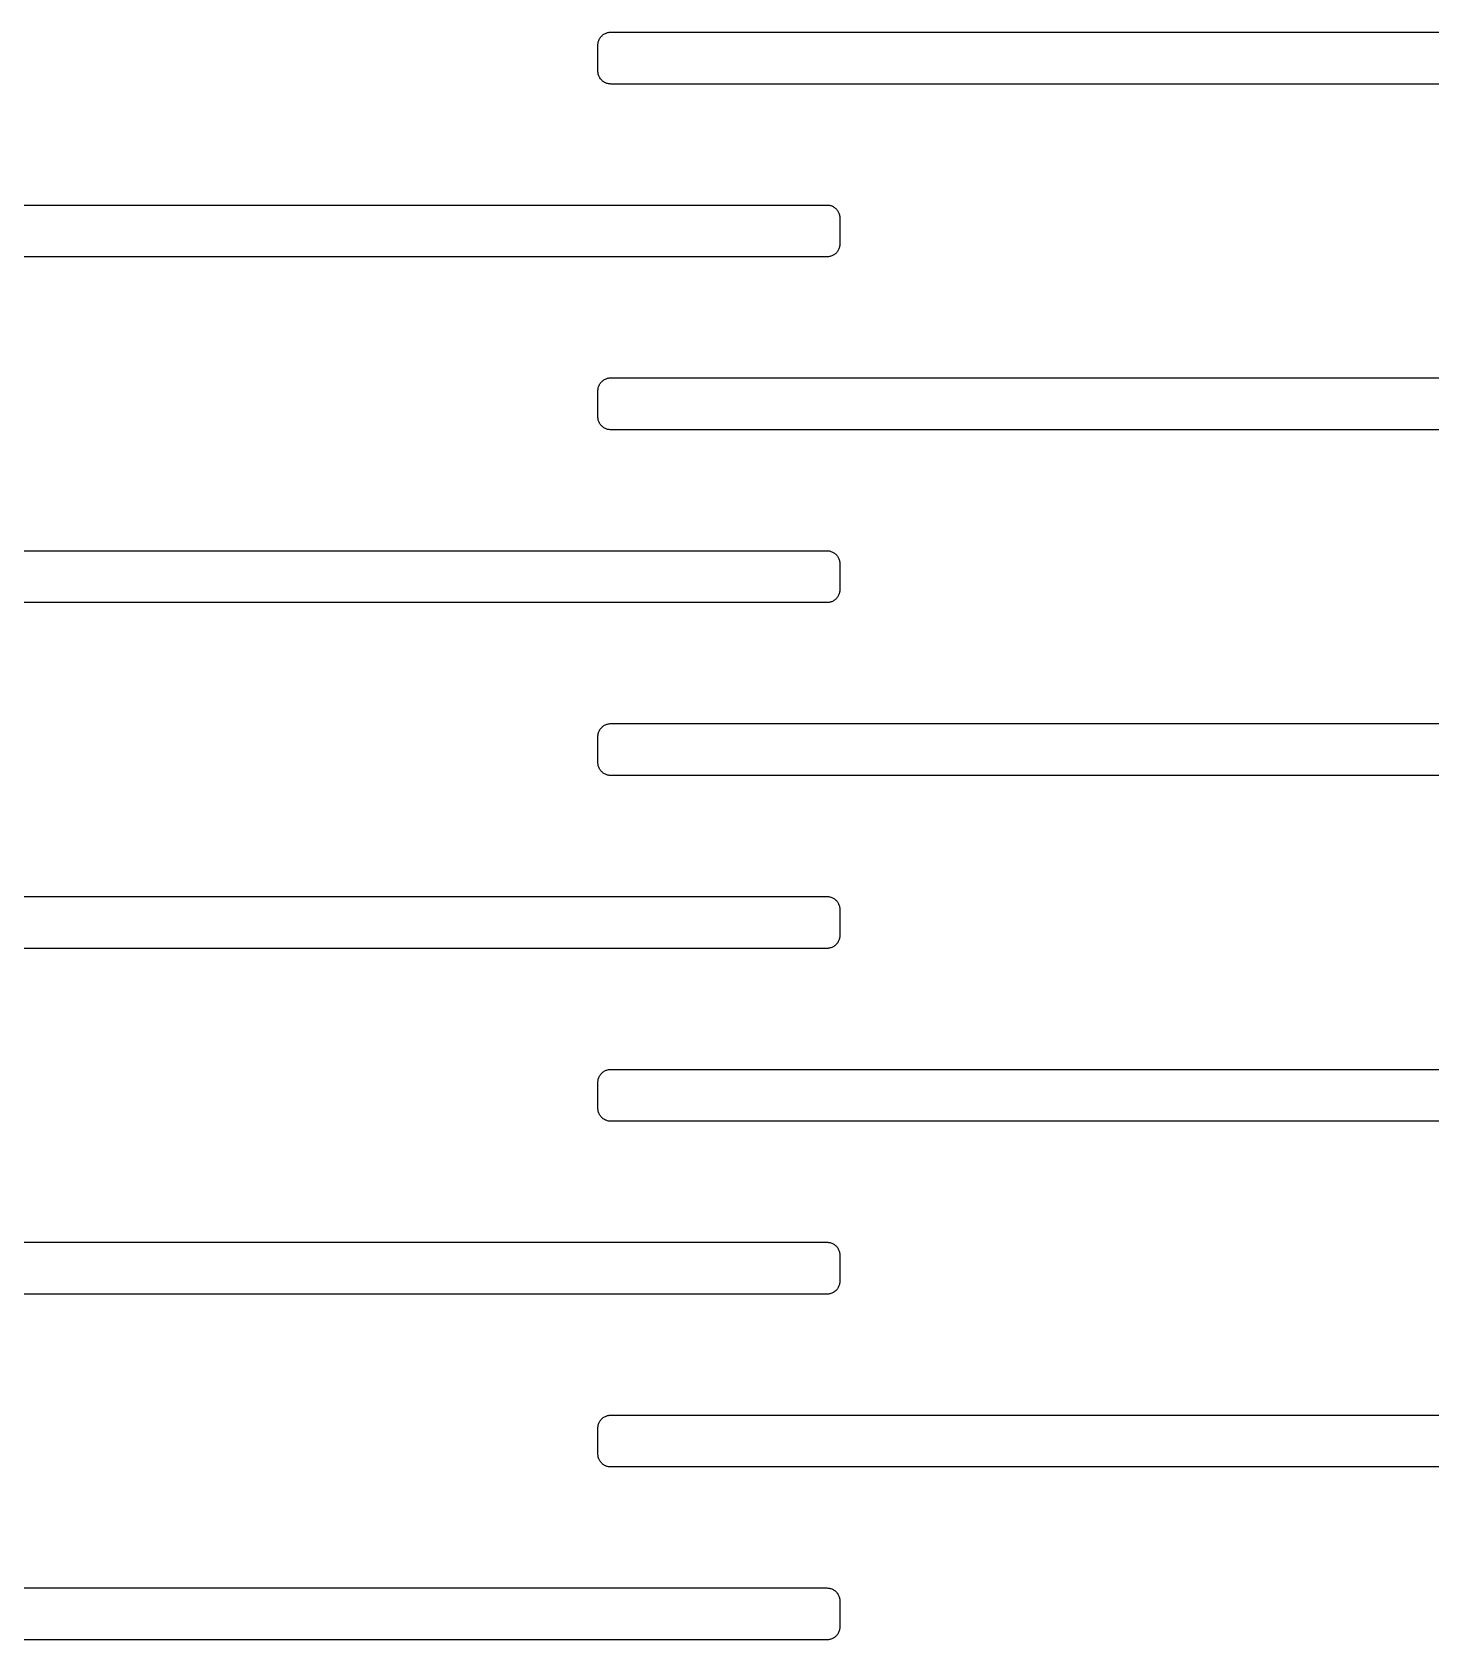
# Model space of a CAD drawing. Header units: metres. Extents: x -156 to 156, y -163 to 163.
# Drawn here: x -90.39 to -58.02, y 42.7 to 79.9 of the extents above; entities that cross this region are included whole.
import ezdxf

# ---------------------------------------------------------------- set-up
doc = ezdxf.new("R2010")
doc.units = ezdxf.units.M

msp = doc.modelspace()

# ---------------------------------------------------------------- linework, layer by layer
for p, q in [((-77.3, 79.6), (-77.2994, 79.6188)), ((-77.2994, 79.6188), (-77.2976, 79.6376)), ((-77.2976, 79.6376), (-77.2947, 79.6562)), ((-77.2947, 79.6562), (-77.2906, 79.6746)), ((-77.2906, 79.6746), (-77.2853, 79.6927)), ((-77.2853, 79.6927), (-77.2789, 79.7104)), ((-77.2789, 79.7104), (-77.2714, 79.7277)), ((-77.2714, 79.7277), (-77.2629, 79.7445)), ((-77.2629, 79.7445), (-77.2533, 79.7607)), ((-77.2533, 79.7607), (-77.2427, 79.7763)), ((-77.2427, 79.7763), (-77.2312, 79.7912)), ((-77.2312, 79.7912), (-77.2187, 79.8054)), ((-77.2187, 79.8054), (-77.2054, 79.8187)), ((-77.2054, 79.8187), (-77.1912, 79.8311)), ((-77.1912, 79.8311), (-77.1763, 79.8427)), ((-77.1763, 79.8427), (-77.1608, 79.8533)), ((-77.1608, 79.8533), (-77.1445, 79.8629)), ((-77.1445, 79.8629), (-77.1277, 79.8714)), ((-77.1277, 79.8714), (-77.1104, 79.8789)), ((-77.1104, 79.8789), (-77.0927, 79.8853)), ((-77.0927, 79.8853), (-77.0746, 79.8906)), ((-77.0746, 79.8906), (-77.0562, 79.8947)), ((-77.0562, 79.8947), (-77.0376, 79.8976)), ((-77.0376, 79.8976), (-77.0188, 79.8994)), ((-77.0188, 79.8994), (-77, 79.9)), ((-77, 79.9), (-50, 79.9)), ((-77.3, 79), (-77.3, 79.6)), ((-77.2994, 78.9812), (-77.3, 79)), ((-77.2976, 78.9624), (-77.2994, 78.9812)), ((-77.2947, 78.9438), (-77.2976, 78.9624)), ((-77.2906, 78.9254), (-77.2947, 78.9438)), ((-77.2853, 78.9073), (-77.2906, 78.9254)), ((-77.2789, 78.8896), (-77.2853, 78.9073)), ((-77.2714, 78.8723), (-77.2789, 78.8896)), ((-77.2629, 78.8555), (-77.2714, 78.8723)), ((-77.2533, 78.8392), (-77.2629, 78.8555)), ((-77.2427, 78.8237), (-77.2533, 78.8392)), ((-77.2312, 78.8088), (-77.2427, 78.8237)), ((-77.2187, 78.7946), (-77.2312, 78.8088)), ((-77.2054, 78.7813), (-77.2187, 78.7946)), ((-77.1912, 78.7688), (-77.2054, 78.7813)), ((-77.1763, 78.7573), (-77.1912, 78.7688)), ((-77.1608, 78.7467), (-77.1763, 78.7573)), ((-77.1445, 78.7371), (-77.1608, 78.7467)), ((-77.1277, 78.7285), (-77.1445, 78.7371)), ((-77.1104, 78.7211), (-77.1277, 78.7285)), ((-77.0927, 78.7147), (-77.1104, 78.7211)), ((-77.0746, 78.7094), (-77.0927, 78.7147)), ((-77.0562, 78.7053), (-77.0746, 78.7094)), ((-77.0376, 78.7024), (-77.0562, 78.7053)), ((-77.0188, 78.7006), (-77.0376, 78.7024)), ((-77, 78.7), (-77.0188, 78.7006)), ((-50, 78.7), (-77, 78.7)), ((-99, 75.9), (-72, 75.9)), ((-72, 75.9), (-71.9812, 75.8994)), ((-71.9812, 75.8994), (-71.9624, 75.8976)), ((-71.9624, 75.8976), (-71.9438, 75.8947)), ((-71.9438, 75.8947), (-71.9254, 75.8906)), ((-71.9254, 75.8906), (-71.9073, 75.8853)), ((-71.9073, 75.8853), (-71.8896, 75.8789)), ((-71.8896, 75.8789), (-71.8723, 75.8714)), ((-71.8723, 75.8714), (-71.8555, 75.8629)), ((-71.8555, 75.8629), (-71.8392, 75.8533)), ((-71.8392, 75.8533), (-71.8237, 75.8427)), ((-71.8237, 75.8427), (-71.8088, 75.8311)), ((-71.8088, 75.8311), (-71.7946, 75.8187)), ((-71.7946, 75.8187), (-71.7813, 75.8054)), ((-71.7813, 75.8054), (-71.7688, 75.7912)), ((-71.7688, 75.7912), (-71.7573, 75.7763)), ((-71.7573, 75.7763), (-71.7467, 75.7607)), ((-71.7467, 75.7607), (-71.7371, 75.7445)), ((-71.7371, 75.7445), (-71.7285, 75.7277)), ((-71.7285, 75.7277), (-71.7211, 75.7104)), ((-71.7211, 75.7104), (-71.7147, 75.6927)), ((-71.7147, 75.6927), (-71.7094, 75.6746)), ((-71.7094, 75.6746), (-71.7053, 75.6562)), ((-71.7053, 75.6562), (-71.7024, 75.6376)), ((-71.7024, 75.6376), (-71.7006, 75.6188)), ((-71.7006, 75.6188), (-71.7, 75.6)), ((-71.7, 75.6), (-71.7, 75)), ((-71.7946, 74.7813), (-71.8088, 74.7688)), ((-71.7813, 74.7946), (-71.7946, 74.7813)), ((-71.7688, 74.8088), (-71.7813, 74.7946)), ((-71.7573, 74.8237), (-71.7688, 74.8088)), ((-71.7467, 74.8392), (-71.7573, 74.8237)), ((-71.7371, 74.8555), (-71.7467, 74.8392)), ((-71.7285, 74.8723), (-71.7371, 74.8555)), ((-71.7211, 74.8896), (-71.7285, 74.8723)), ((-71.7147, 74.9073), (-71.7211, 74.8896)), ((-71.7094, 74.9254), (-71.7147, 74.9073)), ((-71.7053, 74.9438), (-71.7094, 74.9254)), ((-71.7024, 74.9624), (-71.7053, 74.9438)), ((-71.7006, 74.9812), (-71.7024, 74.9624)), ((-71.7, 75), (-71.7006, 74.9812)), ((-72, 74.7), (-99, 74.7)), ((-71.9812, 74.7006), (-72, 74.7)), ((-71.9624, 74.7024), (-71.9812, 74.7006)), ((-71.9438, 74.7053), (-71.9624, 74.7024)), ((-71.9254, 74.7094), (-71.9438, 74.7053)), ((-71.9073, 74.7147), (-71.9254, 74.7094)), ((-71.8896, 74.7211), (-71.9073, 74.7147)), ((-71.8723, 74.7285), (-71.8896, 74.7211)), ((-71.8555, 74.7371), (-71.8723, 74.7285)), ((-71.8392, 74.7467), (-71.8555, 74.7371)), ((-71.8237, 74.7573), (-71.8392, 74.7467)), ((-71.8088, 74.7688), (-71.8237, 74.7573)), ((-77.2312, 71.7912), (-77.2187, 71.8054)), ((-77.2187, 71.8054), (-77.2054, 71.8187)), ((-77.2054, 71.8187), (-77.1912, 71.8311)), ((-77.1912, 71.8311), (-77.1763, 71.8427)), ((-77.1763, 71.8427), (-77.1608, 71.8533)), ((-77.1608, 71.8533), (-77.1445, 71.8629)), ((-77.1445, 71.8629), (-77.1277, 71.8714)), ((-77.1277, 71.8714), (-77.1104, 71.8789)), ((-77.1104, 71.8789), (-77.0927, 71.8853)), ((-77.0927, 71.8853), (-77.0746, 71.8906)), ((-77.0746, 71.8906), (-77.0562, 71.8947)), ((-77.0562, 71.8947), (-77.0376, 71.8976)), ((-77.0376, 71.8976), (-77.0188, 71.8994)), ((-77.0188, 71.8994), (-77, 71.9)), ((-77, 71.9), (-50, 71.9)), ((-77.3, 71.6), (-77.2994, 71.6188)), ((-77.3, 71), (-77.3, 71.6)), ((-77.2994, 71.6188), (-77.2976, 71.6376)), ((-77.2976, 71.6376), (-77.2947, 71.6562)), ((-77.2947, 71.6562), (-77.2906, 71.6746)), ((-77.2906, 71.6746), (-77.2853, 71.6927)), ((-77.2853, 71.6927), (-77.2789, 71.7104)), ((-77.2789, 71.7104), (-77.2714, 71.7277)), ((-77.2714, 71.7277), (-77.2629, 71.7445)), ((-77.2629, 71.7445), (-77.2533, 71.7607)), ((-77.2533, 71.7607), (-77.2427, 71.7763)), ((-77.2427, 71.7763), (-77.2312, 71.7912)), ((-77.2994, 70.9812), (-77.3, 71)), ((-77.2976, 70.9624), (-77.2994, 70.9812)), ((-77.2947, 70.9438), (-77.2976, 70.9624)), ((-77.2906, 70.9254), (-77.2947, 70.9438)), ((-77.2853, 70.9073), (-77.2906, 70.9254)), ((-77.2789, 70.8896), (-77.2853, 70.9073)), ((-77.2714, 70.8723), (-77.2789, 70.8896)), ((-77.2629, 70.8555), (-77.2714, 70.8723)), ((-77.2533, 70.8392), (-77.2629, 70.8555)), ((-77.2427, 70.8237), (-77.2533, 70.8392)), ((-77.2312, 70.8088), (-77.2427, 70.8237)), ((-77.2187, 70.7946), (-77.2312, 70.8088)), ((-77.2054, 70.7813), (-77.2187, 70.7946)), ((-77.1912, 70.7688), (-77.2054, 70.7813)), ((-77.1763, 70.7573), (-77.1912, 70.7688)), ((-77.1608, 70.7467), (-77.1763, 70.7573)), ((-77.1445, 70.7371), (-77.1608, 70.7467)), ((-77.1277, 70.7285), (-77.1445, 70.7371)), ((-77.1104, 70.7211), (-77.1277, 70.7285)), ((-77.0927, 70.7147), (-77.1104, 70.7211)), ((-77.0746, 70.7094), (-77.0927, 70.7147)), ((-77.0562, 70.7053), (-77.0746, 70.7094)), ((-77.0376, 70.7024), (-77.0562, 70.7053)), ((-77.0188, 70.7006), (-77.0376, 70.7024)), ((-77, 70.7), (-77.0188, 70.7006)), ((-50, 70.7), (-77, 70.7)), ((-99, 67.9), (-72, 67.9)), ((-72, 67.9), (-71.9812, 67.8994)), ((-71.9812, 67.8994), (-71.9624, 67.8976)), ((-71.9624, 67.8976), (-71.9438, 67.8947)), ((-71.9438, 67.8947), (-71.9254, 67.8906)), ((-71.9254, 67.8906), (-71.9073, 67.8853)), ((-71.9073, 67.8853), (-71.8896, 67.8789)), ((-71.8896, 67.8789), (-71.8723, 67.8714)), ((-71.8723, 67.8714), (-71.8555, 67.8629)), ((-71.8555, 67.8629), (-71.8392, 67.8533)), ((-71.8392, 67.8533), (-71.8237, 67.8427)), ((-71.8237, 67.8427), (-71.8088, 67.8311)), ((-71.8088, 67.8311), (-71.7946, 67.8187)), ((-71.7946, 67.8187), (-71.7813, 67.8054)), ((-71.7813, 67.8054), (-71.7688, 67.7912)), ((-71.7688, 67.7912), (-71.7573, 67.7763)), ((-71.7573, 67.7763), (-71.7467, 67.7607)), ((-71.7467, 67.7607), (-71.7371, 67.7445)), ((-71.7371, 67.7445), (-71.7285, 67.7277)), ((-71.7285, 67.7277), (-71.7211, 67.7104)), ((-71.7211, 67.7104), (-71.7147, 67.6927)), ((-71.7147, 67.6927), (-71.7094, 67.6746)), ((-71.7094, 67.6746), (-71.7053, 67.6562)), ((-71.7053, 67.6562), (-71.7024, 67.6376)), ((-71.7024, 67.6376), (-71.7006, 67.6188)), ((-71.7006, 67.6188), (-71.7, 67.6)), ((-71.7, 67.6), (-71.7, 67)), ((-71.7024, 66.9624), (-71.7053, 66.9438)), ((-71.7006, 66.9812), (-71.7024, 66.9624)), ((-71.7, 67), (-71.7006, 66.9812)), ((-72, 66.7), (-99, 66.7)), ((-71.9812, 66.7006), (-72, 66.7)), ((-71.9624, 66.7024), (-71.9812, 66.7006)), ((-71.9438, 66.7053), (-71.9624, 66.7024)), ((-71.9254, 66.7094), (-71.9438, 66.7053)), ((-71.9073, 66.7147), (-71.9254, 66.7094)), ((-71.8896, 66.7211), (-71.9073, 66.7147)), ((-71.8723, 66.7285), (-71.8896, 66.7211)), ((-71.8555, 66.7371), (-71.8723, 66.7285)), ((-71.8392, 66.7467), (-71.8555, 66.7371)), ((-71.8237, 66.7573), (-71.8392, 66.7467)), ((-71.8088, 66.7688), (-71.8237, 66.7573)), ((-71.7946, 66.7813), (-71.8088, 66.7688)), ((-71.7813, 66.7946), (-71.7946, 66.7813)), ((-71.7688, 66.8088), (-71.7813, 66.7946)), ((-71.7573, 66.8237), (-71.7688, 66.8088)), ((-71.7467, 66.8392), (-71.7573, 66.8237)), ((-71.7371, 66.8555), (-71.7467, 66.8392)), ((-71.7285, 66.8723), (-71.7371, 66.8555)), ((-71.7211, 66.8896), (-71.7285, 66.8723)), ((-71.7147, 66.9073), (-71.7211, 66.8896)), ((-71.7094, 66.9254), (-71.7147, 66.9073)), ((-71.7053, 66.9438), (-71.7094, 66.9254)), ((-77.3, 63.6), (-77.2994, 63.6188)), ((-77.2994, 63.6188), (-77.2976, 63.6376)), ((-77.2976, 63.6376), (-77.2947, 63.6562)), ((-77.2947, 63.6562), (-77.2906, 63.6746)), ((-77.2906, 63.6746), (-77.2853, 63.6927)), ((-77.2853, 63.6927), (-77.2789, 63.7104)), ((-77.2789, 63.7104), (-77.2714, 63.7277)), ((-77.2714, 63.7277), (-77.2629, 63.7445)), ((-77.2629, 63.7445), (-77.2533, 63.7607)), ((-77.2533, 63.7607), (-77.2427, 63.7763)), ((-77.2427, 63.7763), (-77.2312, 63.7912)), ((-77.2312, 63.7912), (-77.2187, 63.8054)), ((-77.2187, 63.8054), (-77.2054, 63.8187)), ((-77.2054, 63.8187), (-77.1912, 63.8311)), ((-77.1912, 63.8311), (-77.1763, 63.8427)), ((-77.1763, 63.8427), (-77.1608, 63.8533)), ((-77.1608, 63.8533), (-77.1445, 63.8629)), ((-77.1445, 63.8629), (-77.1277, 63.8714)), ((-77.1277, 63.8714), (-77.1104, 63.8789)), ((-77.1104, 63.8789), (-77.0927, 63.8853)), ((-77.0927, 63.8853), (-77.0746, 63.8906)), ((-77.0746, 63.8906), (-77.0562, 63.8947)), ((-77.0562, 63.8947), (-77.0376, 63.8976)), ((-77.0376, 63.8976), (-77.0188, 63.8994)), ((-77.0188, 63.8994), (-77, 63.9)), ((-77, 63.9), (-50, 63.9)), ((-77.3, 63), (-77.3, 63.6)), ((-77.2994, 62.9812), (-77.3, 63)), ((-77.2976, 62.9624), (-77.2994, 62.9812)), ((-77.2947, 62.9438), (-77.2976, 62.9624)), ((-77.2906, 62.9254), (-77.2947, 62.9438)), ((-77.2853, 62.9073), (-77.2906, 62.9254)), ((-77.2789, 62.8896), (-77.2853, 62.9073)), ((-77.2714, 62.8723), (-77.2789, 62.8896)), ((-77.2629, 62.8555), (-77.2714, 62.8723)), ((-77.2533, 62.8392), (-77.2629, 62.8555)), ((-77.2427, 62.8237), (-77.2533, 62.8392)), ((-77.2312, 62.8088), (-77.2427, 62.8237)), ((-77.2187, 62.7946), (-77.2312, 62.8088)), ((-77.2054, 62.7813), (-77.2187, 62.7946)), ((-77.1912, 62.7688), (-77.2054, 62.7813)), ((-77.1763, 62.7573), (-77.1912, 62.7688)), ((-77.1608, 62.7467), (-77.1763, 62.7573)), ((-77.1445, 62.7371), (-77.1608, 62.7467)), ((-77.1277, 62.7285), (-77.1445, 62.7371)), ((-77.1104, 62.7211), (-77.1277, 62.7285)), ((-77.0927, 62.7147), (-77.1104, 62.7211)), ((-77.0746, 62.7094), (-77.0927, 62.7147)), ((-77.0562, 62.7053), (-77.0746, 62.7094)), ((-77.0376, 62.7024), (-77.0562, 62.7053)), ((-77.0188, 62.7006), (-77.0376, 62.7024)), ((-77, 62.7), (-77.0188, 62.7006)), ((-50, 62.7), (-77, 62.7)), ((-99, 59.9), (-72, 59.9)), ((-72, 59.9), (-71.9812, 59.8994)), ((-71.9812, 59.8994), (-71.9624, 59.8976)), ((-71.9624, 59.8976), (-71.9438, 59.8947)), ((-71.9438, 59.8947), (-71.9254, 59.8906)), ((-71.9254, 59.8906), (-71.9073, 59.8853)), ((-71.9073, 59.8853), (-71.8896, 59.8789)), ((-71.8896, 59.8789), (-71.8723, 59.8714)), ((-71.8723, 59.8714), (-71.8555, 59.8629)), ((-71.8555, 59.8629), (-71.8392, 59.8533)), ((-71.8392, 59.8533), (-71.8237, 59.8427)), ((-71.8237, 59.8427), (-71.8088, 59.8311)), ((-71.8088, 59.8311), (-71.7946, 59.8187)), ((-71.7946, 59.8187), (-71.7813, 59.8054)), ((-71.7813, 59.8054), (-71.7688, 59.7912)), ((-71.7688, 59.7912), (-71.7573, 59.7763)), ((-71.7573, 59.7763), (-71.7467, 59.7607)), ((-71.7467, 59.7607), (-71.7371, 59.7445)), ((-71.7371, 59.7445), (-71.7285, 59.7277)), ((-71.7285, 59.7277), (-71.7211, 59.7104)), ((-71.7211, 59.7104), (-71.7147, 59.6927)), ((-71.7147, 59.6927), (-71.7094, 59.6746)), ((-71.7094, 59.6746), (-71.7053, 59.6562)), ((-71.7053, 59.6562), (-71.7024, 59.6376)), ((-71.7024, 59.6376), (-71.7006, 59.6188)), ((-71.7006, 59.6188), (-71.7, 59.6)), ((-71.7, 59.6), (-71.7, 59)), ((-71.7946, 58.7813), (-71.8088, 58.7688)), ((-71.7813, 58.7946), (-71.7946, 58.7813)), ((-71.7688, 58.8088), (-71.7813, 58.7946)), ((-71.7573, 58.8237), (-71.7688, 58.8088)), ((-71.7467, 58.8392), (-71.7573, 58.8237)), ((-71.7371, 58.8555), (-71.7467, 58.8392)), ((-71.7285, 58.8723), (-71.7371, 58.8555)), ((-71.7211, 58.8896), (-71.7285, 58.8723)), ((-71.7147, 58.9073), (-71.7211, 58.8896)), ((-71.7094, 58.9254), (-71.7147, 58.9073)), ((-71.7053, 58.9438), (-71.7094, 58.9254)), ((-71.7024, 58.9624), (-71.7053, 58.9438)), ((-71.7006, 58.9812), (-71.7024, 58.9624)), ((-71.7, 59), (-71.7006, 58.9812)), ((-72, 58.7), (-99, 58.7)), ((-71.9812, 58.7006), (-72, 58.7)), ((-71.9624, 58.7024), (-71.9812, 58.7006)), ((-71.9438, 58.7053), (-71.9624, 58.7024)), ((-71.9254, 58.7094), (-71.9438, 58.7053)), ((-71.9073, 58.7147), (-71.9254, 58.7094)), ((-71.8896, 58.7211), (-71.9073, 58.7147)), ((-71.8723, 58.7285), (-71.8896, 58.7211)), ((-71.8555, 58.7371), (-71.8723, 58.7285)), ((-71.8392, 58.7467), (-71.8555, 58.7371)), ((-71.8237, 58.7573), (-71.8392, 58.7467)), ((-71.8088, 58.7688), (-71.8237, 58.7573)), ((-77.2312, 55.7912), (-77.2187, 55.8054)), ((-77.2187, 55.8054), (-77.2054, 55.8187)), ((-77.2054, 55.8187), (-77.1912, 55.8311)), ((-77.1912, 55.8311), (-77.1763, 55.8427)), ((-77.1763, 55.8427), (-77.1608, 55.8533)), ((-77.1608, 55.8533), (-77.1445, 55.8629)), ((-77.1445, 55.8629), (-77.1277, 55.8714)), ((-77.1277, 55.8714), (-77.1104, 55.8789)), ((-77.1104, 55.8789), (-77.0927, 55.8853)), ((-77.0927, 55.8853), (-77.0746, 55.8906)), ((-77.0746, 55.8906), (-77.0562, 55.8947)), ((-77.0562, 55.8947), (-77.0376, 55.8976)), ((-77.0376, 55.8976), (-77.0188, 55.8994)), ((-77.0188, 55.8994), (-77, 55.9)), ((-77, 55.9), (-50, 55.9)), ((-77.3, 55.6), (-77.2994, 55.6188)), ((-77.3, 55), (-77.3, 55.6)), ((-77.2994, 55.6188), (-77.2976, 55.6376)), ((-77.2976, 55.6376), (-77.2947, 55.6562)), ((-77.2947, 55.6562), (-77.2906, 55.6746)), ((-77.2906, 55.6746), (-77.2853, 55.6927)), ((-77.2853, 55.6927), (-77.2789, 55.7104)), ((-77.2789, 55.7104), (-77.2714, 55.7277)), ((-77.2714, 55.7277), (-77.2629, 55.7445)), ((-77.2629, 55.7445), (-77.2533, 55.7607)), ((-77.2533, 55.7607), (-77.2427, 55.7763)), ((-77.2427, 55.7763), (-77.2312, 55.7912)), ((-77.2994, 54.9812), (-77.3, 55)), ((-77.2976, 54.9624), (-77.2994, 54.9812)), ((-77.2947, 54.9438), (-77.2976, 54.9624)), ((-77.2906, 54.9254), (-77.2947, 54.9438)), ((-77.2853, 54.9073), (-77.2906, 54.9254)), ((-77.2789, 54.8896), (-77.2853, 54.9073)), ((-77.2714, 54.8723), (-77.2789, 54.8896)), ((-77.2629, 54.8555), (-77.2714, 54.8723)), ((-77.2533, 54.8392), (-77.2629, 54.8555)), ((-77.2427, 54.8237), (-77.2533, 54.8392)), ((-77.2312, 54.8088), (-77.2427, 54.8237)), ((-77.2187, 54.7946), (-77.2312, 54.8088)), ((-77.2054, 54.7813), (-77.2187, 54.7946)), ((-77.1912, 54.7688), (-77.2054, 54.7813)), ((-77.1763, 54.7573), (-77.1912, 54.7688)), ((-77.1608, 54.7467), (-77.1763, 54.7573)), ((-77.1445, 54.7371), (-77.1608, 54.7467)), ((-77.1277, 54.7285), (-77.1445, 54.7371)), ((-77.1104, 54.7211), (-77.1277, 54.7285)), ((-77.0927, 54.7147), (-77.1104, 54.7211)), ((-77.0746, 54.7094), (-77.0927, 54.7147)), ((-77.0562, 54.7053), (-77.0746, 54.7094)), ((-77.0376, 54.7024), (-77.0562, 54.7053)), ((-77.0188, 54.7006), (-77.0376, 54.7024)), ((-77, 54.7), (-77.0188, 54.7006)), ((-50, 54.7), (-77, 54.7)), ((-99, 51.9), (-72, 51.9)), ((-72, 51.9), (-71.9812, 51.8994)), ((-71.9812, 51.8994), (-71.9624, 51.8976)), ((-71.9624, 51.8976), (-71.9438, 51.8947)), ((-71.9438, 51.8947), (-71.9254, 51.8906)), ((-71.9254, 51.8906), (-71.9073, 51.8853)), ((-71.9073, 51.8853), (-71.8896, 51.8789)), ((-71.8896, 51.8789), (-71.8723, 51.8714)), ((-71.8723, 51.8714), (-71.8555, 51.8629)), ((-71.8555, 51.8629), (-71.8392, 51.8533)), ((-71.8392, 51.8533), (-71.8237, 51.8427)), ((-71.8237, 51.8427), (-71.8088, 51.8311)), ((-71.8088, 51.8311), (-71.7946, 51.8187)), ((-71.7946, 51.8187), (-71.7813, 51.8054)), ((-71.7813, 51.8054), (-71.7688, 51.7912)), ((-71.7688, 51.7912), (-71.7573, 51.7763)), ((-71.7573, 51.7763), (-71.7467, 51.7607)), ((-71.7467, 51.7607), (-71.7371, 51.7445)), ((-71.7371, 51.7445), (-71.7285, 51.7277)), ((-71.7285, 51.7277), (-71.7211, 51.7104)), ((-71.7211, 51.7104), (-71.7147, 51.6927)), ((-71.7147, 51.6927), (-71.7094, 51.6746)), ((-71.7094, 51.6746), (-71.7053, 51.6562)), ((-71.7053, 51.6562), (-71.7024, 51.6376)), ((-71.7024, 51.6376), (-71.7006, 51.6188)), ((-71.7006, 51.6188), (-71.7, 51.6)), ((-71.7, 51.6), (-71.7, 51)), ((-71.7006, 50.9812), (-71.7024, 50.9624)), ((-71.7, 51), (-71.7006, 50.9812)), ((-72, 50.7), (-99, 50.7)), ((-71.9812, 50.7006), (-72, 50.7)), ((-71.9624, 50.7024), (-71.9812, 50.7006)), ((-71.9438, 50.7053), (-71.9624, 50.7024)), ((-71.9254, 50.7094), (-71.9438, 50.7053)), ((-71.9073, 50.7147), (-71.9254, 50.7094)), ((-71.8896, 50.7211), (-71.9073, 50.7147)), ((-71.8723, 50.7285), (-71.8896, 50.7211)), ((-71.8555, 50.7371), (-71.8723, 50.7285)), ((-71.8392, 50.7467), (-71.8555, 50.7371)), ((-71.8237, 50.7573), (-71.8392, 50.7467)), ((-71.8088, 50.7688), (-71.8237, 50.7573)), ((-71.7946, 50.7813), (-71.8088, 50.7688)), ((-71.7813, 50.7946), (-71.7946, 50.7813)), ((-71.7688, 50.8088), (-71.7813, 50.7946)), ((-71.7573, 50.8237), (-71.7688, 50.8088)), ((-71.7467, 50.8392), (-71.7573, 50.8237)), ((-71.7371, 50.8555), (-71.7467, 50.8392)), ((-71.7285, 50.8723), (-71.7371, 50.8555)), ((-71.7211, 50.8896), (-71.7285, 50.8723)), ((-71.7147, 50.9073), (-71.7211, 50.8896)), ((-71.7094, 50.9254), (-71.7147, 50.9073)), ((-71.7053, 50.9438), (-71.7094, 50.9254)), ((-71.7024, 50.9624), (-71.7053, 50.9438)), ((-77.3, 47.6), (-77.2994, 47.6188)), ((-77.2994, 47.6188), (-77.2976, 47.6376)), ((-77.2976, 47.6376), (-77.2947, 47.6562)), ((-77.2947, 47.6562), (-77.2906, 47.6746)), ((-77.2906, 47.6746), (-77.2853, 47.6927)), ((-77.2853, 47.6927), (-77.2789, 47.7104)), ((-77.2789, 47.7104), (-77.2714, 47.7277)), ((-77.2714, 47.7277), (-77.2629, 47.7445)), ((-77.2629, 47.7445), (-77.2533, 47.7607)), ((-77.2533, 47.7607), (-77.2427, 47.7763)), ((-77.2427, 47.7763), (-77.2312, 47.7912)), ((-77.2312, 47.7912), (-77.2187, 47.8054)), ((-77.2187, 47.8054), (-77.2054, 47.8187)), ((-77.2054, 47.8187), (-77.1912, 47.8311)), ((-77.1912, 47.8311), (-77.1763, 47.8427)), ((-77.1763, 47.8427), (-77.1608, 47.8533)), ((-77.1608, 47.8533), (-77.1445, 47.8629)), ((-77.1445, 47.8629), (-77.1277, 47.8714)), ((-77.1277, 47.8714), (-77.1104, 47.8789)), ((-77.1104, 47.8789), (-77.0927, 47.8853)), ((-77.0927, 47.8853), (-77.0746, 47.8906)), ((-77.0746, 47.8906), (-77.0562, 47.8947)), ((-77.0562, 47.8947), (-77.0376, 47.8976)), ((-77.0376, 47.8976), (-77.0188, 47.8994)), ((-77.0188, 47.8994), (-77, 47.9)), ((-77, 47.9), (-50, 47.9)), ((-77.3, 47), (-77.3, 47.6)), ((-77.2994, 46.9812), (-77.3, 47)), ((-77.2976, 46.9624), (-77.2994, 46.9812)), ((-77.2947, 46.9438), (-77.2976, 46.9624)), ((-77.2906, 46.9254), (-77.2947, 46.9438)), ((-77.2853, 46.9073), (-77.2906, 46.9254)), ((-77.2789, 46.8896), (-77.2853, 46.9073)), ((-77.2714, 46.8723), (-77.2789, 46.8896)), ((-77.2629, 46.8555), (-77.2714, 46.8723)), ((-77.2533, 46.8392), (-77.2629, 46.8555)), ((-77.2427, 46.8237), (-77.2533, 46.8392)), ((-77.2312, 46.8088), (-77.2427, 46.8237)), ((-77.2187, 46.7946), (-77.2312, 46.8088)), ((-77.2054, 46.7813), (-77.2187, 46.7946)), ((-77.1912, 46.7688), (-77.2054, 46.7813)), ((-77.1763, 46.7573), (-77.1912, 46.7688)), ((-77.1608, 46.7467), (-77.1763, 46.7573)), ((-77.1445, 46.7371), (-77.1608, 46.7467)), ((-77.1277, 46.7285), (-77.1445, 46.7371)), ((-77.1104, 46.7211), (-77.1277, 46.7285)), ((-77.0927, 46.7147), (-77.1104, 46.7211)), ((-77.0746, 46.7094), (-77.0927, 46.7147)), ((-77.0562, 46.7053), (-77.0746, 46.7094)), ((-77.0376, 46.7024), (-77.0562, 46.7053)), ((-77.0188, 46.7006), (-77.0376, 46.7024)), ((-77, 46.7), (-77.0188, 46.7006)), ((-50, 46.7), (-77, 46.7)), ((-99, 43.9), (-72, 43.9)), ((-72, 43.9), (-71.9812, 43.8994)), ((-71.9812, 43.8994), (-71.9624, 43.8976)), ((-71.9624, 43.8976), (-71.9438, 43.8947)), ((-71.9438, 43.8947), (-71.9254, 43.8906)), ((-71.9254, 43.8906), (-71.9073, 43.8853)), ((-71.9073, 43.8853), (-71.8896, 43.8789)), ((-71.8896, 43.8789), (-71.8723, 43.8714)), ((-71.8723, 43.8714), (-71.8555, 43.8629)), ((-71.8555, 43.8629), (-71.8392, 43.8533)), ((-71.8392, 43.8533), (-71.8237, 43.8427)), ((-71.8237, 43.8427), (-71.8088, 43.8311)), ((-71.8088, 43.8311), (-71.7946, 43.8187)), ((-71.7946, 43.8187), (-71.7813, 43.8054)), ((-71.7813, 43.8054), (-71.7688, 43.7912)), ((-71.7688, 43.7912), (-71.7573, 43.7763)), ((-71.7573, 43.7763), (-71.7467, 43.7607)), ((-71.7467, 43.7607), (-71.7371, 43.7445)), ((-71.7371, 43.7445), (-71.7285, 43.7277)), ((-71.7285, 43.7277), (-71.7211, 43.7104)), ((-71.7211, 43.7104), (-71.7147, 43.6927)), ((-71.7147, 43.6927), (-71.7094, 43.6746)), ((-71.7094, 43.6746), (-71.7053, 43.6562)), ((-71.7053, 43.6562), (-71.7024, 43.6376)), ((-71.7024, 43.6376), (-71.7006, 43.6188)), ((-71.7006, 43.6188), (-71.7, 43.6)), ((-71.7, 43.6), (-71.7, 43)), ((-71.7946, 42.7813), (-71.8088, 42.7688)), ((-71.7813, 42.7946), (-71.7946, 42.7813)), ((-71.7688, 42.8088), (-71.7813, 42.7946)), ((-71.7573, 42.8237), (-71.7688, 42.8088)), ((-71.7467, 42.8392), (-71.7573, 42.8237)), ((-71.7371, 42.8555), (-71.7467, 42.8392)), ((-71.7285, 42.8723), (-71.7371, 42.8555)), ((-71.7211, 42.8896), (-71.7285, 42.8723)), ((-71.7147, 42.9073), (-71.7211, 42.8896)), ((-71.7094, 42.9254), (-71.7147, 42.9073)), ((-71.7053, 42.9438), (-71.7094, 42.9254)), ((-71.7024, 42.9624), (-71.7053, 42.9438)), ((-71.7006, 42.9812), (-71.7024, 42.9624)), ((-71.7, 43), (-71.7006, 42.9812)), ((-72, 42.7), (-99, 42.7)), ((-71.9812, 42.7006), (-72, 42.7)), ((-71.9624, 42.7024), (-71.9812, 42.7006)), ((-71.9438, 42.7053), (-71.9624, 42.7024)), ((-71.9254, 42.7094), (-71.9438, 42.7053)), ((-71.9073, 42.7147), (-71.9254, 42.7094)), ((-71.8896, 42.7211), (-71.9073, 42.7147)), ((-71.8723, 42.7285), (-71.8896, 42.7211)), ((-71.8555, 42.7371), (-71.8723, 42.7285)), ((-71.8392, 42.7467), (-71.8555, 42.7371)), ((-71.8237, 42.7573), (-71.8392, 42.7467)), ((-71.8088, 42.7688), (-71.8237, 42.7573))]:
    msp.add_line(p, q)

doc.saveas('drawing.dxf')
